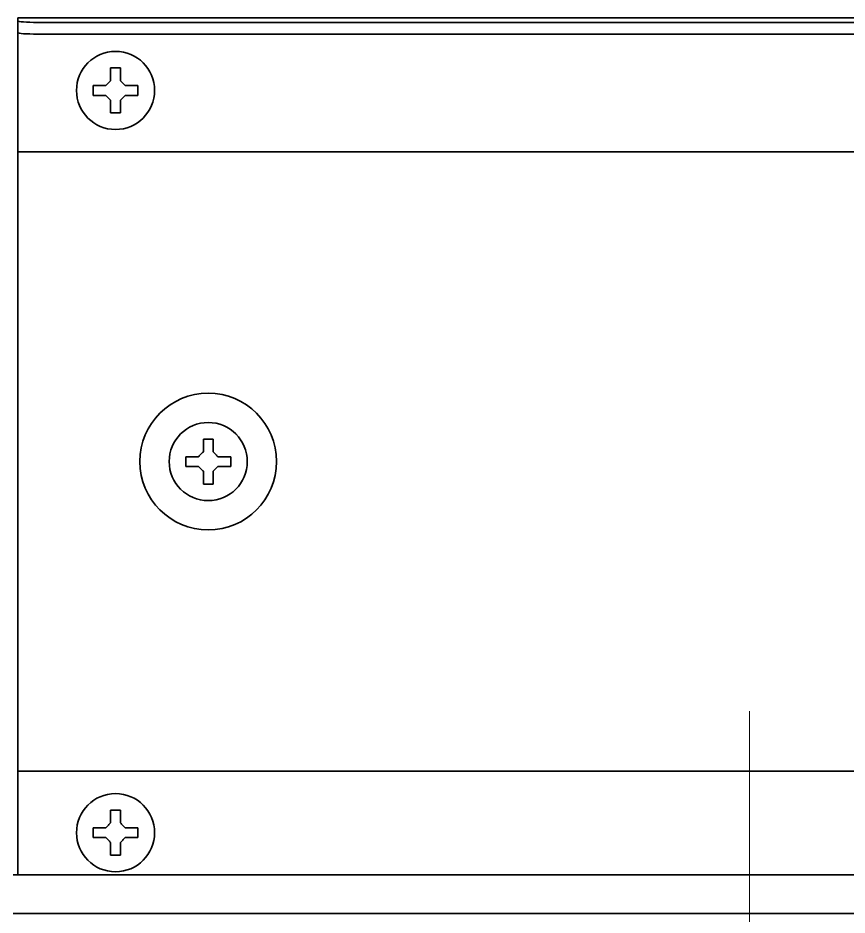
# Model space of a CAD drawing. Extents: x -760 to 4209, y 5795 to 10328.
# Drawn here: x 1916.6 to 2001.5, y 9176.6 to 9268.4 of the extents above; entities that cross this region are included whole.
import ezdxf

# ---------------------------------------------------------------- set-up
doc = ezdxf.new("R2010")
doc.units = 0
doc.header["$LTSCALE"] = 5
doc.layers.get('0').update_dxf_attribs({"linetype": 'CONTINUOUS', "lineweight": 0})
doc.layers.add('1', color=7, linetype='CONTINUOUS', true_color=0xffffff)

msp = doc.modelspace()

# ---------------------------------------------------------------- linework, layer by layer
at = {"color": 4}
msp.add_line((1991.513, 9197.472), (1991.513, 9097.472), dxfattribs=at)
at = {"layer": '1', "color": 7, "linetype": 'Continuous', "lineweight": 35}
for p, q in [((1916.555, 9268.441), (1916.555, 9268.446)), ((2643.555, 9268.446), (1916.555, 9268.446)), ((1916.555, 9268.441), (1916.555, 9268.131)), ((1916.555, 9266.934), (1916.555, 9268.131)), ((2641.555, 9267.992), (1918.555, 9267.992)), ((1916.555, 9266.246), (1916.555, 9266.934)), ((1916.555, 9255.722), (1916.555, 9266.246)), ((2641.555, 9266.795), (1918.555, 9266.795)), ((1924.255, 9261.022), (1924.255, 9261.522)), ((1928.855, 9261.522), (1928.855, 9261.022)), ((1924.255, 9260.522), (1924.255, 9261.022)), ((1928.855, 9261.022), (1928.855, 9260.522)), ((1916.555, 9255.722), (1916.555, 9254.722)), ((1916.555, 9254.722), (1916.555, 9252.522)), ((1916.555, 9254.722), (2643.555, 9254.722)), ((1916.555, 9193.522), (1916.555, 9252.522)), ((1933.755, 9223.022), (1933.755, 9223.522)), ((1933.755, 9222.522), (1933.755, 9223.022)), ((1938.355, 9223.522), (1938.355, 9223.022)), ((1938.355, 9223.022), (1938.355, 9222.522)), ((1916.555, 9193.522), (1916.555, 9191.322)), ((1916.555, 9190.322), (1916.555, 9191.322)), ((1916.555, 9191.322), (2643.555, 9191.322)), ((1916.555, 9180.691), (1916.555, 9190.322)), ((1924.255, 9185.022), (1924.255, 9185.522)), ((1928.855, 9185.522), (1928.855, 9185.022)), ((1924.255, 9184.522), (1924.255, 9185.022)), ((1928.855, 9185.022), (1928.855, 9184.522)), ((2643.555, 9180.691), (1916.055, 9180.691)), ((1916.055, 9176.749), (2643.555, 9176.749))]:
    msp.add_line(p, q, dxfattribs=at)
for centre, radius in [((1926.555, 9261.022), 4), ((1936.055, 9223.022), 7), ((1936.055, 9223.022), 4), ((1926.555, 9185.022), 4)]:
    msp.add_circle(centre, radius, dxfattribs=at)
for centre, major_axis, start_param, end_param in [((1918.555, 9268.131), (-2, 0), 0, 1.570796), ((1918.555, 9266.934), (2, 0), 3.141593, 4.712389)]:
    msp.add_ellipse(centre, major_axis=major_axis, ratio=0.069756, start_param=start_param, end_param=end_param, dxfattribs=at)
for points in [[(1926.055, 9263.322), (1926.222, 9263.322), (1926.555, 9263.322), (1926.888, 9263.322), (1927.055, 9263.322)], [(1926.055, 9262.022), (1926.055, 9262.076), (1926.055, 9262.184), (1926.055, 9262.346), (1926.055, 9262.505), (1926.055, 9262.66), (1926.055, 9262.812), (1926.055, 9262.968), (1926.055, 9263.135), (1926.055, 9263.258), (1926.055, 9263.322)], [(1925.555, 9261.522), (1925.579, 9261.545), (1925.626, 9261.593), (1925.698, 9261.664), (1925.769, 9261.736), (1925.84, 9261.807), (1925.912, 9261.879), (1925.983, 9261.95), (1926.031, 9261.998), (1926.055, 9262.022)], [(1927.055, 9262.022), (1927.081, 9261.996), (1927.132, 9261.944), (1927.206, 9261.871), (1927.278, 9261.799), (1927.348, 9261.729), (1927.417, 9261.66), (1927.486, 9261.591), (1927.532, 9261.545), (1927.555, 9261.522)], [(1927.555, 9261.522), (1927.609, 9261.522), (1927.717, 9261.522), (1927.879, 9261.522), (1928.038, 9261.522), (1928.193, 9261.522), (1928.345, 9261.522), (1928.501, 9261.522), (1928.668, 9261.522), (1928.791, 9261.522), (1928.855, 9261.522)], [(1925.555, 9260.522), (1925.501, 9260.522), (1925.393, 9260.522), (1925.231, 9260.522), (1925.072, 9260.522), (1924.917, 9260.522), (1924.765, 9260.522), (1924.608, 9260.522), (1924.442, 9260.522), (1924.319, 9260.522), (1924.255, 9260.522)], [(1926.055, 9260.022), (1926.029, 9260.048), (1925.978, 9260.099), (1925.904, 9260.173), (1925.832, 9260.244), (1925.762, 9260.315), (1925.693, 9260.384), (1925.624, 9260.453), (1925.578, 9260.499), (1925.555, 9260.522)], [(1927.555, 9260.522), (1927.531, 9260.498), (1927.484, 9260.451), (1927.412, 9260.379), (1927.341, 9260.308), (1927.27, 9260.236), (1927.198, 9260.165), (1927.127, 9260.093), (1927.079, 9260.046), (1927.055, 9260.022)], [(1927.055, 9260.022), (1927.055, 9259.968), (1927.055, 9259.859), (1927.055, 9259.698), (1927.055, 9259.539), (1927.055, 9259.384), (1927.055, 9259.232), (1927.055, 9259.075), (1927.055, 9258.909), (1927.055, 9258.786), (1927.055, 9258.722)], [(1927.055, 9258.722), (1926.888, 9258.722), (1926.555, 9258.722), (1926.222, 9258.722), (1926.055, 9258.722)], [(1935.555, 9225.322), (1935.722, 9225.322), (1936.055, 9225.322), (1936.388, 9225.322), (1936.555, 9225.322)], [(1935.555, 9224.022), (1935.555, 9224.076), (1935.555, 9224.184), (1935.555, 9224.346), (1935.555, 9224.505), (1935.555, 9224.66), (1935.555, 9224.812), (1935.555, 9224.968), (1935.555, 9225.135), (1935.555, 9225.258), (1935.555, 9225.322)], [(1935.055, 9223.522), (1935.079, 9223.545), (1935.126, 9223.593), (1935.198, 9223.664), (1935.269, 9223.736), (1935.34, 9223.807), (1935.412, 9223.879), (1935.483, 9223.95), (1935.531, 9223.998), (1935.555, 9224.022)], [(1936.555, 9224.022), (1936.581, 9223.996), (1936.632, 9223.944), (1936.706, 9223.871), (1936.778, 9223.799), (1936.848, 9223.729), (1936.917, 9223.66), (1936.986, 9223.591), (1937.032, 9223.545), (1937.055, 9223.522)], [(1937.055, 9223.522), (1937.109, 9223.522), (1937.217, 9223.522), (1937.379, 9223.522), (1937.538, 9223.522), (1937.693, 9223.522), (1937.845, 9223.522), (1938.001, 9223.522), (1938.168, 9223.522), (1938.291, 9223.522), (1938.355, 9223.522)], [(1935.055, 9222.522), (1935.001, 9222.522), (1934.893, 9222.522), (1934.731, 9222.522), (1934.572, 9222.522), (1934.417, 9222.522), (1934.265, 9222.522), (1934.108, 9222.522), (1933.942, 9222.522), (1933.819, 9222.522), (1933.755, 9222.522)], [(1935.555, 9222.022), (1935.529, 9222.048), (1935.478, 9222.099), (1935.404, 9222.173), (1935.332, 9222.244), (1935.262, 9222.315), (1935.193, 9222.384), (1935.124, 9222.453), (1935.078, 9222.499), (1935.055, 9222.522)], [(1937.055, 9222.522), (1937.031, 9222.498), (1936.984, 9222.451), (1936.912, 9222.379), (1936.841, 9222.308), (1936.77, 9222.236), (1936.698, 9222.165), (1936.627, 9222.093), (1936.579, 9222.046), (1936.555, 9222.022)], [(1936.555, 9222.022), (1936.555, 9221.968), (1936.555, 9221.859), (1936.555, 9221.698), (1936.555, 9221.539), (1936.555, 9221.384), (1936.555, 9221.232), (1936.555, 9221.075), (1936.555, 9220.909), (1936.555, 9220.786), (1936.555, 9220.722)], [(1936.555, 9220.722), (1936.388, 9220.722), (1936.055, 9220.722), (1935.722, 9220.722), (1935.555, 9220.722)], [(1926.055, 9187.322), (1926.222, 9187.322), (1926.555, 9187.322), (1926.888, 9187.322), (1927.055, 9187.322)], [(1926.055, 9186.022), (1926.055, 9186.076), (1926.055, 9186.184), (1926.055, 9186.346), (1926.055, 9186.505), (1926.055, 9186.66), (1926.055, 9186.812), (1926.055, 9186.968), (1926.055, 9187.135), (1926.055, 9187.258), (1926.055, 9187.322)], [(1925.555, 9185.522), (1925.579, 9185.545), (1925.626, 9185.593), (1925.698, 9185.664), (1925.769, 9185.736), (1925.84, 9185.807), (1925.912, 9185.879), (1925.983, 9185.95), (1926.031, 9185.998), (1926.055, 9186.022)], [(1927.055, 9186.022), (1927.081, 9185.996), (1927.132, 9185.944), (1927.206, 9185.871), (1927.278, 9185.799), (1927.348, 9185.729), (1927.417, 9185.66), (1927.486, 9185.591), (1927.532, 9185.545), (1927.555, 9185.522)], [(1927.555, 9185.522), (1927.609, 9185.522), (1927.717, 9185.522), (1927.879, 9185.522), (1928.038, 9185.522), (1928.193, 9185.522), (1928.345, 9185.522), (1928.501, 9185.522), (1928.668, 9185.522), (1928.791, 9185.522), (1928.855, 9185.522)], [(1925.555, 9184.522), (1925.501, 9184.522), (1925.393, 9184.522), (1925.231, 9184.522), (1925.072, 9184.522), (1924.917, 9184.522), (1924.765, 9184.522), (1924.608, 9184.522), (1924.442, 9184.522), (1924.319, 9184.522), (1924.255, 9184.522)], [(1926.055, 9184.022), (1926.029, 9184.048), (1925.978, 9184.099), (1925.904, 9184.173), (1925.832, 9184.244), (1925.762, 9184.315), (1925.693, 9184.384), (1925.624, 9184.453), (1925.578, 9184.499), (1925.555, 9184.522)], [(1927.555, 9184.522), (1927.531, 9184.498), (1927.484, 9184.451), (1927.412, 9184.379), (1927.341, 9184.308), (1927.27, 9184.236), (1927.198, 9184.165), (1927.127, 9184.093), (1927.079, 9184.046), (1927.055, 9184.022)], [(1927.055, 9184.022), (1927.055, 9183.968), (1927.055, 9183.859), (1927.055, 9183.698), (1927.055, 9183.539), (1927.055, 9183.384), (1927.055, 9183.232), (1927.055, 9183.075), (1927.055, 9182.909), (1927.055, 9182.786), (1927.055, 9182.722)], [(1927.055, 9182.722), (1926.888, 9182.722), (1926.555, 9182.722), (1926.222, 9182.722), (1926.055, 9182.722)]]:
    msp.add_open_spline(points, degree=3, dxfattribs=at)
for points in [[(1927.055, 9263.322), (1927.055, 9263.119), (1927.055, 9262.909), (1927.055, 9262.584), (1927.055, 9262.474), (1927.055, 9262.251), (1927.055, 9262.137), (1927.055, 9262.022)], [(1924.255, 9261.522), (1924.458, 9261.522), (1924.668, 9261.522), (1924.993, 9261.522), (1925.103, 9261.522), (1925.326, 9261.522), (1925.44, 9261.522), (1925.555, 9261.522)], [(1928.855, 9260.522), (1928.652, 9260.522), (1928.442, 9260.522), (1928.117, 9260.522), (1928.007, 9260.522), (1927.784, 9260.522), (1927.67, 9260.522), (1927.555, 9260.522)], [(1926.055, 9258.722), (1926.055, 9258.925), (1926.055, 9259.134), (1926.055, 9259.459), (1926.055, 9259.569), (1926.055, 9259.793), (1926.055, 9259.906), (1926.055, 9260.022)], [(1936.555, 9225.322), (1936.555, 9225.119), (1936.555, 9224.909), (1936.555, 9224.584), (1936.555, 9224.474), (1936.555, 9224.251), (1936.555, 9224.137), (1936.555, 9224.022)], [(1933.755, 9223.522), (1933.958, 9223.522), (1934.168, 9223.522), (1934.493, 9223.522), (1934.603, 9223.522), (1934.826, 9223.522), (1934.94, 9223.522), (1935.055, 9223.522)], [(1935.555, 9220.722), (1935.555, 9220.925), (1935.555, 9221.134), (1935.555, 9221.459), (1935.555, 9221.569), (1935.555, 9221.793), (1935.555, 9221.906), (1935.555, 9222.022)], [(1938.355, 9222.522), (1938.152, 9222.522), (1937.942, 9222.522), (1937.617, 9222.522), (1937.507, 9222.522), (1937.284, 9222.522), (1937.17, 9222.522), (1937.055, 9222.522)], [(1927.055, 9187.322), (1927.055, 9187.119), (1927.055, 9186.909), (1927.055, 9186.584), (1927.055, 9186.474), (1927.055, 9186.251), (1927.055, 9186.137), (1927.055, 9186.022)], [(1924.255, 9185.522), (1924.458, 9185.522), (1924.668, 9185.522), (1924.993, 9185.522), (1925.103, 9185.522), (1925.326, 9185.522), (1925.44, 9185.522), (1925.555, 9185.522)], [(1928.855, 9184.522), (1928.652, 9184.522), (1928.442, 9184.522), (1928.117, 9184.522), (1928.007, 9184.522), (1927.784, 9184.522), (1927.67, 9184.522), (1927.555, 9184.522)], [(1926.055, 9182.722), (1926.055, 9182.925), (1926.055, 9183.134), (1926.055, 9183.459), (1926.055, 9183.569), (1926.055, 9183.793), (1926.055, 9183.906), (1926.055, 9184.022)]]:
    msp.add_open_spline(points, degree=3, knots=[0, 0, 0, 0, 0.5, 0.5, 0.75, 0.75, 1, 1, 1, 1], dxfattribs=at)

doc.saveas('drawing.dxf')
